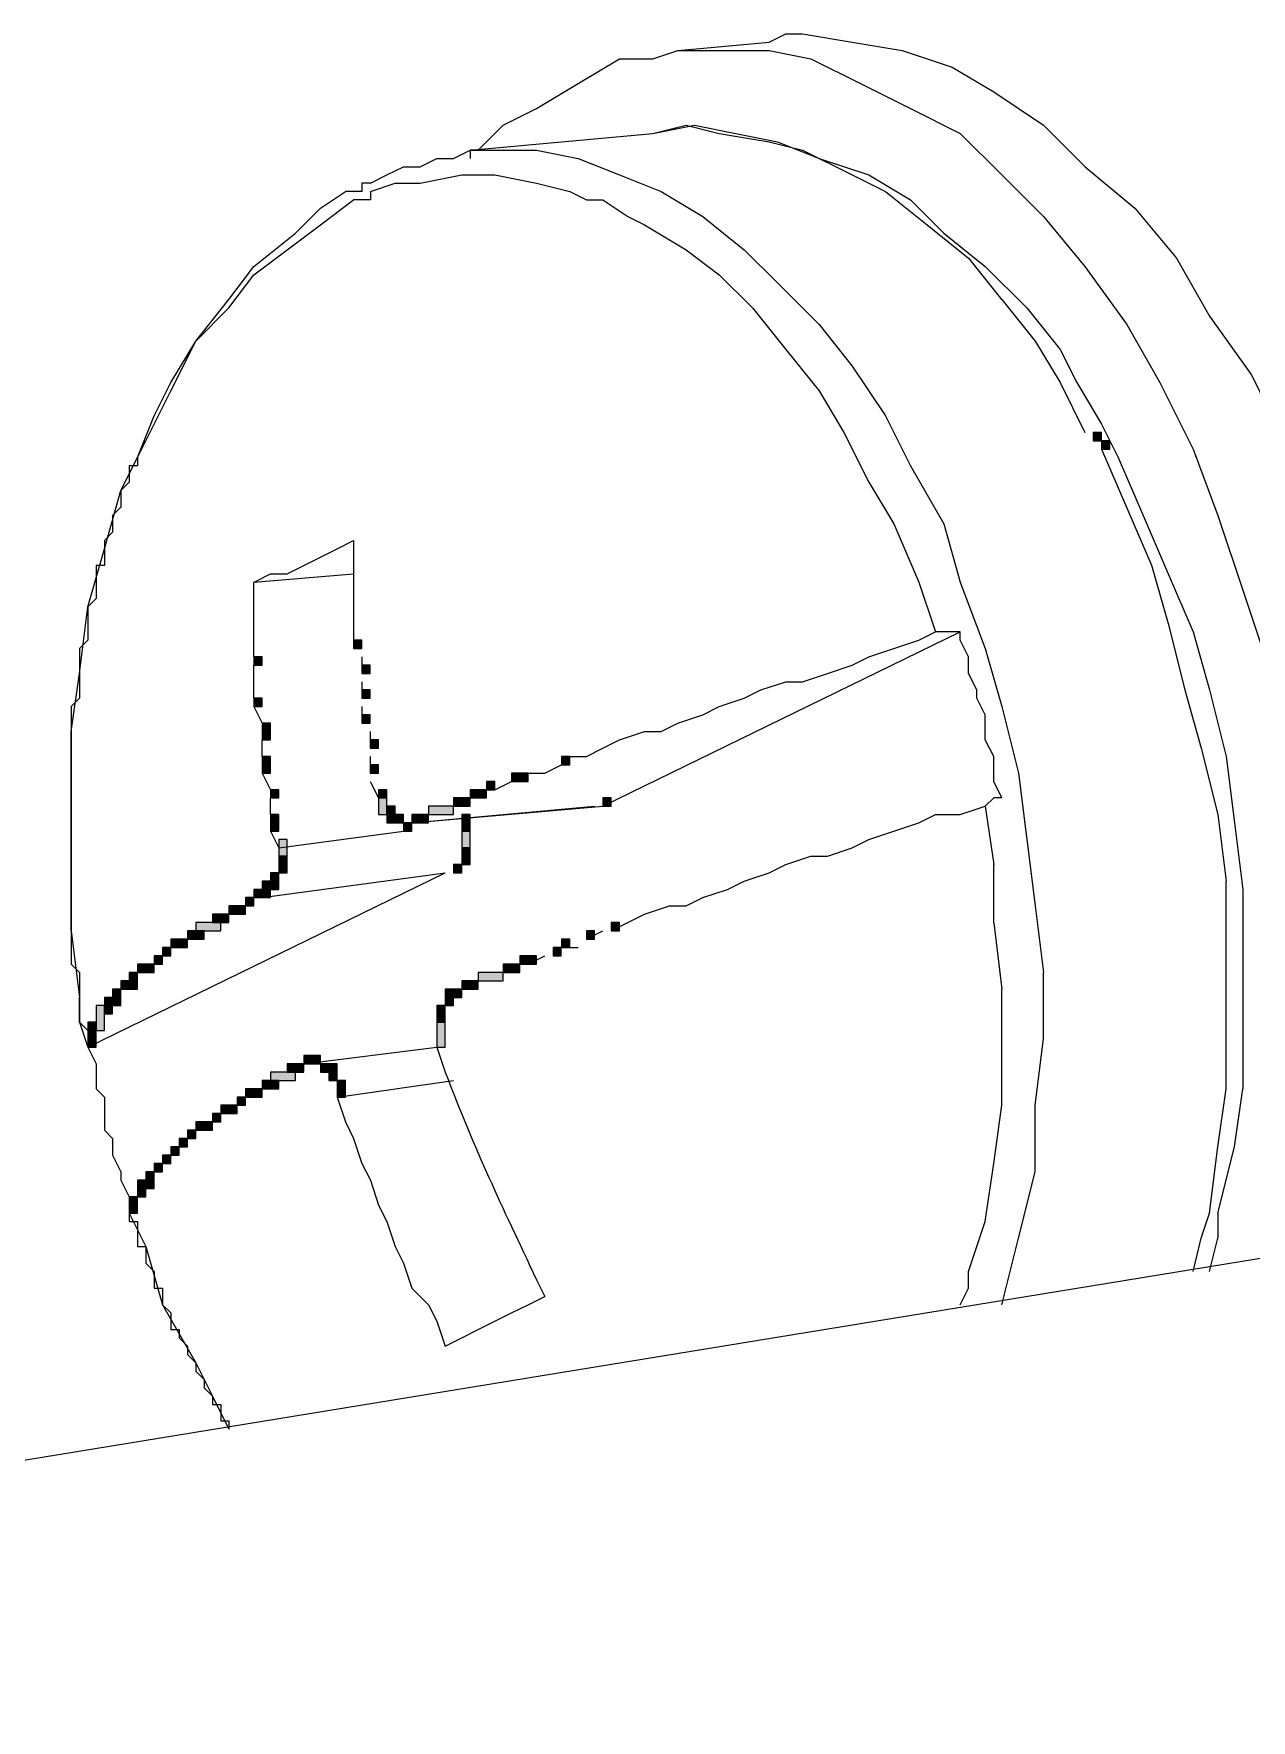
# Model space of a CAD drawing. Header units: inches. Extents: x 11 to 682, y 148 to 1119.
# Drawn here: x 567.63 to 576.42, y 423.18 to 435.36 of the extents above; entities that cross this region are included whole.
import ezdxf

# ---------------------------------------------------------------- set-up
doc = ezdxf.new("R2010")
doc.units = ezdxf.units.IN
doc.header["$MEASUREMENT"] = 0
doc.layers.add('图层 1', color=7, linetype='Continuous')

msp = doc.modelspace()

# ---------------------------------------------------------------- hatches: boundary and pattern name
at = {"layer": '图层 1', "true_color": 0xffffff}
h = msp.add_hatch(color=7, dxfattribs=at)
h.dxf.hatch_style = 2
h.paths.add_polyline_path([(575.28, 432.42), (575.34, 432.42), (575.34, 432.48), (575.28, 432.48)])
h = msp.add_hatch(color=7, dxfattribs=at)
h.dxf.hatch_style = 2
h.paths.add_polyline_path([(575.34, 432.36), (575.4, 432.36), (575.4, 432.42), (575.34, 432.42)])
h = msp.add_hatch(color=7, dxfattribs=at)
h.dxf.hatch_style = 2
h.paths.add_polyline_path([(569.94, 430.92), (570, 430.92), (570, 430.98), (569.94, 430.98)])
h = msp.add_hatch(color=7, dxfattribs=at)
h.dxf.hatch_style = 2
h.paths.add_polyline_path([(569.22, 430.8), (569.28, 430.8), (569.28, 430.86), (569.22, 430.86)])
h = msp.add_hatch(color=7, dxfattribs=at)
h.dxf.hatch_style = 2
h.paths.add_polyline_path([(570, 430.74), (570.06, 430.74), (570.06, 430.8), (570, 430.8)])
h = msp.add_hatch(color=7, dxfattribs=at)
h.dxf.hatch_style = 2
h.paths.add_polyline_path([(569.22, 430.5), (569.28, 430.5), (569.28, 430.56), (569.22, 430.56)])
h = msp.add_hatch(color=7, dxfattribs=at)
h.dxf.hatch_style = 2
h.paths.add_polyline_path([(570, 430.56), (570.06, 430.56), (570.06, 430.62), (570, 430.62)])
h = msp.add_hatch(color=7, dxfattribs=at)
h.dxf.hatch_style = 2
h.paths.add_polyline_path([(570, 430.38), (570.06, 430.38), (570.06, 430.44), (570, 430.44)])
h = msp.add_hatch(color=7, dxfattribs=at)
h.dxf.hatch_style = 2
h.paths.add_polyline_path([(569.28, 430.26), (569.34, 430.26), (569.34, 430.38), (569.28, 430.38)])
h = msp.add_hatch(color=7, dxfattribs=at)
h.dxf.hatch_style = 2
h.paths.add_polyline_path([(570.06, 430.2), (570.12, 430.2), (570.12, 430.26), (570.06, 430.26)])
h = msp.add_hatch(color=7, dxfattribs=at)
h.dxf.hatch_style = 2
h.paths.add_polyline_path([(569.28, 430.02), (569.34, 430.02), (569.34, 430.14), (569.28, 430.14)])
h = msp.add_hatch(color=7, dxfattribs=at)
h.dxf.hatch_style = 2
h.paths.add_polyline_path([(570.06, 430.02), (570.12, 430.02), (570.12, 430.08), (570.06, 430.08)])
h = msp.add_hatch(color=7, dxfattribs=at)
h.dxf.hatch_style = 2
h.paths.add_polyline_path([(571.44, 430.08), (571.5, 430.08), (571.5, 430.14), (571.44, 430.14)])
h = msp.add_hatch(color=7, dxfattribs=at)
h.dxf.hatch_style = 2
h.paths.add_polyline_path([(570.9, 429.9), (570.96, 429.9), (570.96, 429.96), (570.9, 429.96)])
h = msp.add_hatch(color=7, dxfattribs=at)
h.dxf.hatch_style = 2
h.paths.add_polyline_path([(571.08, 429.96), (571.2, 429.96), (571.2, 430.02), (571.08, 430.02)])
h = msp.add_hatch(color=7, dxfattribs=at)
h.dxf.hatch_style = 2
h.paths.add_polyline_path([(569.34, 429.84), (569.4, 429.84), (569.4, 429.9), (569.34, 429.9)])
h = msp.add_hatch(color=7, dxfattribs=at)
h.dxf.hatch_style = 2
h.paths.add_polyline_path([(570.12, 429.84), (570.18, 429.84), (570.18, 429.9), (570.12, 429.9)])
h = msp.add_hatch(color=7, dxfattribs=at)
h.dxf.hatch_style = 2
h.paths.add_polyline_path([(570.12, 429.72), (570.18, 429.72), (570.18, 429.9), (570.12, 429.9)])
h = msp.add_hatch(color=7, dxfattribs=at)
h.dxf.hatch_style = 2
h.paths.add_polyline_path([(570.66, 429.78), (570.78, 429.78), (570.78, 429.84), (570.66, 429.84)])
h = msp.add_hatch(color=7, dxfattribs=at)
h.dxf.hatch_style = 2
h.paths.add_polyline_path([(570.78, 429.84), (570.9, 429.84), (570.9, 429.9), (570.78, 429.9)])
h = msp.add_hatch(color=7, dxfattribs=at)
h.dxf.hatch_style = 2
h.paths.add_polyline_path([(571.74, 429.78), (571.8, 429.78), (571.8, 429.84), (571.74, 429.84)])
h = msp.add_hatch(color=7, dxfattribs=at)
h.dxf.hatch_style = 2
h.paths.add_polyline_path([(569.34, 429.6), (569.4, 429.6), (569.4, 429.72), (569.34, 429.72)])
h = msp.add_hatch(color=7, dxfattribs=at)
h.dxf.hatch_style = 2
h.paths.add_polyline_path([(570.18, 429.66), (570.24, 429.66), (570.24, 429.78), (570.18, 429.78)])
h = msp.add_hatch(color=7, dxfattribs=at)
h.dxf.hatch_style = 2
h.paths.add_polyline_path([(570.18, 429.66), (570.3, 429.66), (570.3, 429.72), (570.18, 429.72)])
h = msp.add_hatch(color=7, dxfattribs=at)
h.dxf.hatch_style = 2
h.paths.add_polyline_path([(570.24, 429.66), (570.3, 429.66), (570.3, 429.72), (570.24, 429.72)])
h = msp.add_hatch(color=7, dxfattribs=at)
h.dxf.hatch_style = 2
h.paths.add_polyline_path([(570.36, 429.66), (570.48, 429.66), (570.48, 429.72), (570.36, 429.72)])
h = msp.add_hatch(color=7, dxfattribs=at)
h.dxf.hatch_style = 2
h.paths.add_polyline_path([(570.48, 429.72), (570.66, 429.72), (570.66, 429.78), (570.48, 429.78)])
h = msp.add_hatch(color=7, dxfattribs=at)
h.dxf.hatch_style = 2
h.paths.add_polyline_path([(570.72, 429.6), (570.78, 429.6), (570.78, 429.72), (570.72, 429.72)])
h = msp.add_hatch(color=7, dxfattribs=at)
h.dxf.hatch_style = 2
h.paths.add_polyline_path([(570.3, 429.6), (570.36, 429.6), (570.36, 429.66), (570.3, 429.66)])
h = msp.add_hatch(color=7, dxfattribs=at)
h.dxf.hatch_style = 2
h.paths.add_polyline_path([(570.3, 429.6), (570.36, 429.6), (570.36, 429.66), (570.3, 429.66)])
h = msp.add_hatch(color=7, dxfattribs=at)
h.dxf.hatch_style = 2
h.paths.add_polyline_path([(570.3, 429.6), (570.36, 429.6), (570.36, 429.66), (570.3, 429.66)])
h = msp.add_hatch(color=7, dxfattribs=at)
h.dxf.hatch_style = 2
h.paths.add_polyline_path([(570.3, 429.6), (570.36, 429.6), (570.36, 429.66), (570.3, 429.66)])
h = msp.add_hatch(color=7, dxfattribs=at)
h.dxf.hatch_style = 2
h.paths.add_polyline_path([(570.72, 429.42), (570.78, 429.42), (570.78, 429.66), (570.72, 429.66)])
h = msp.add_hatch(color=7, dxfattribs=at)
h.dxf.hatch_style = 2
h.paths.add_polyline_path([(569.4, 429.36), (569.46, 429.36), (569.46, 429.54), (569.4, 429.54)])
h = msp.add_hatch(color=7, dxfattribs=at)
h.dxf.hatch_style = 2
h.paths.add_polyline_path([(570.72, 429.36), (570.78, 429.36), (570.78, 429.48), (570.72, 429.48)])
h = msp.add_hatch(color=7, dxfattribs=at)
h.dxf.hatch_style = 2
h.paths.add_polyline_path([(569.4, 429.3), (569.46, 429.3), (569.46, 429.42), (569.4, 429.42)])
h = msp.add_hatch(color=7, dxfattribs=at)
h.dxf.hatch_style = 2
h.paths.add_polyline_path([(570.66, 429.3), (570.72, 429.3), (570.72, 429.36), (570.66, 429.36)])
h = msp.add_hatch(color=7, dxfattribs=at)
h.dxf.hatch_style = 2
h.paths.add_polyline_path([(570.66, 429.3), (570.72, 429.3), (570.72, 429.36), (570.66, 429.36)])
h = msp.add_hatch(color=7, dxfattribs=at)
h.dxf.hatch_style = 2
h.paths.add_polyline_path([(569.28, 429.12), (569.34, 429.12), (569.34, 429.24), (569.28, 429.24)])
h = msp.add_hatch(color=7, dxfattribs=at)
h.dxf.hatch_style = 2
h.paths.add_polyline_path([(569.34, 429.18), (569.4, 429.18), (569.4, 429.3), (569.34, 429.3)])
h = msp.add_hatch(color=7, dxfattribs=at)
h.dxf.hatch_style = 2
h.paths.add_polyline_path([(569.34, 429.24), (569.4, 429.24), (569.4, 429.3), (569.34, 429.3)])
h = msp.add_hatch(color=7, dxfattribs=at)
h.dxf.hatch_style = 2
h.paths.add_polyline_path([(569.34, 429.18), (569.4, 429.18), (569.4, 429.24), (569.34, 429.24)])
h = msp.add_hatch(color=7, dxfattribs=at)
h.dxf.hatch_style = 2
h.paths.add_polyline_path([(569.04, 429), (569.1, 429), (569.1, 429.06), (569.04, 429.06)])
h = msp.add_hatch(color=7, dxfattribs=at)
h.dxf.hatch_style = 2
h.paths.add_polyline_path([(569.04, 429), (569.16, 429), (569.16, 429.06), (569.04, 429.06)])
h = msp.add_hatch(color=7, dxfattribs=at)
h.dxf.hatch_style = 2
h.paths.add_polyline_path([(569.16, 429.06), (569.22, 429.06), (569.22, 429.12), (569.16, 429.12)])
h = msp.add_hatch(color=7, dxfattribs=at)
h.dxf.hatch_style = 2
h.paths.add_polyline_path([(569.16, 429.06), (569.22, 429.06), (569.22, 429.12), (569.16, 429.12)])
h = msp.add_hatch(color=7, dxfattribs=at)
h.dxf.hatch_style = 2
h.paths.add_polyline_path([(569.22, 429.12), (569.28, 429.12), (569.28, 429.18), (569.22, 429.18)])
h = msp.add_hatch(color=7, dxfattribs=at)
h.dxf.hatch_style = 2
h.paths.add_polyline_path([(569.28, 429.12), (569.34, 429.12), (569.34, 429.18), (569.28, 429.18)])
h = msp.add_hatch(color=7, dxfattribs=at)
h.dxf.hatch_style = 2
h.paths.add_polyline_path([(568.8, 428.88), (568.98, 428.88), (568.98, 428.94), (568.8, 428.94)])
h = msp.add_hatch(color=7, dxfattribs=at)
h.dxf.hatch_style = 2
h.paths.add_polyline_path([(568.92, 428.94), (569.04, 428.94), (569.04, 429), (568.92, 429)])
h = msp.add_hatch(color=7, dxfattribs=at)
h.dxf.hatch_style = 2
h.paths.add_polyline_path([(571.8, 428.88), (571.86, 428.88), (571.86, 428.94), (571.8, 428.94)])
h = msp.add_hatch(color=7, dxfattribs=at)
h.dxf.hatch_style = 2
h.paths.add_polyline_path([(568.62, 428.76), (568.74, 428.76), (568.74, 428.82), (568.62, 428.82)])
h = msp.add_hatch(color=7, dxfattribs=at)
h.dxf.hatch_style = 2
h.paths.add_polyline_path([(568.74, 428.82), (568.86, 428.82), (568.86, 428.88), (568.74, 428.88)])
h = msp.add_hatch(color=7, dxfattribs=at)
h.dxf.hatch_style = 2
h.paths.add_polyline_path([(571.44, 428.76), (571.5, 428.76), (571.5, 428.82), (571.44, 428.82)])
h = msp.add_hatch(color=7, dxfattribs=at)
h.dxf.hatch_style = 2
h.paths.add_polyline_path([(571.62, 428.82), (571.68, 428.82), (571.68, 428.88), (571.62, 428.88)])
h = msp.add_hatch(color=7, dxfattribs=at)
h.dxf.hatch_style = 2
h.paths.add_polyline_path([(568.5, 428.64), (568.56, 428.64), (568.56, 428.7), (568.5, 428.7)])
h = msp.add_hatch(color=7, dxfattribs=at)
h.dxf.hatch_style = 2
h.paths.add_polyline_path([(568.56, 428.7), (568.62, 428.7), (568.62, 428.76), (568.56, 428.76)])
h = msp.add_hatch(color=7, dxfattribs=at)
h.dxf.hatch_style = 2
h.paths.add_polyline_path([(568.56, 428.7), (568.62, 428.7), (568.62, 428.76), (568.56, 428.76)])
h = msp.add_hatch(color=7, dxfattribs=at)
h.dxf.hatch_style = 2
h.paths.add_polyline_path([(571.14, 428.64), (571.26, 428.64), (571.26, 428.7), (571.14, 428.7)])
h = msp.add_hatch(color=7, dxfattribs=at)
h.dxf.hatch_style = 2
h.paths.add_polyline_path([(571.38, 428.7), (571.439, 428.7), (571.439, 428.76), (571.38, 428.76)])
h = msp.add_hatch(color=7, dxfattribs=at)
h.dxf.hatch_style = 2
h.paths.add_polyline_path([(568.32, 428.52), (568.38, 428.52), (568.38, 428.58), (568.32, 428.58)])
h = msp.add_hatch(color=7, dxfattribs=at)
h.dxf.hatch_style = 2
h.paths.add_polyline_path([(568.38, 428.58), (568.5, 428.58), (568.5, 428.64), (568.38, 428.64)])
h = msp.add_hatch(color=7, dxfattribs=at)
h.dxf.hatch_style = 2
h.paths.add_polyline_path([(570.84, 428.52), (571.02, 428.52), (571.02, 428.58), (570.84, 428.58)])
h = msp.add_hatch(color=7, dxfattribs=at)
h.dxf.hatch_style = 2
h.paths.add_polyline_path([(571.02, 428.58), (571.14, 428.58), (571.14, 428.64), (571.02, 428.64)])
h = msp.add_hatch(color=7, dxfattribs=at)
h.dxf.hatch_style = 2
h.paths.add_polyline_path([(568.2, 428.34), (568.26, 428.34), (568.26, 428.46), (568.2, 428.46)])
h = msp.add_hatch(color=7, dxfattribs=at)
h.dxf.hatch_style = 2
h.paths.add_polyline_path([(568.26, 428.46), (568.38, 428.46), (568.38, 428.52), (568.26, 428.52)])
h = msp.add_hatch(color=7, dxfattribs=at)
h.dxf.hatch_style = 2
h.paths.add_polyline_path([(570.6, 428.4), (570.72, 428.4), (570.72, 428.46), (570.6, 428.46)])
h = msp.add_hatch(color=7, dxfattribs=at)
h.dxf.hatch_style = 2
h.paths.add_polyline_path([(570.66, 428.4), (570.72, 428.4), (570.72, 428.46), (570.66, 428.46)])
h = msp.add_hatch(color=7, dxfattribs=at)
h.dxf.hatch_style = 2
h.paths.add_polyline_path([(570.72, 428.46), (570.84, 428.46), (570.84, 428.52), (570.72, 428.52)])
h = msp.add_hatch(color=7, dxfattribs=at)
h.dxf.hatch_style = 2
h.paths.add_polyline_path([(568.08, 428.16), (568.14, 428.16), (568.14, 428.34), (568.08, 428.34)])
h = msp.add_hatch(color=7, dxfattribs=at)
h.dxf.hatch_style = 2
h.paths.add_polyline_path([(568.14, 428.28), (568.2, 428.28), (568.2, 428.4), (568.14, 428.4)])
h = msp.add_hatch(color=7, dxfattribs=at)
h.dxf.hatch_style = 2
h.paths.add_polyline_path([(570.54, 428.28), (570.6, 428.28), (570.6, 428.34), (570.54, 428.34)])
h = msp.add_hatch(color=7, dxfattribs=at)
h.dxf.hatch_style = 2
h.paths.add_polyline_path([(570.54, 428.22), (570.6, 428.22), (570.6, 428.34), (570.54, 428.34)])
h = msp.add_hatch(color=7, dxfattribs=at)
h.dxf.hatch_style = 2
h.paths.add_polyline_path([(570.6, 428.34), (570.66, 428.34), (570.66, 428.4), (570.6, 428.4)])
h = msp.add_hatch(color=7, dxfattribs=at)
h.dxf.hatch_style = 2
h.paths.add_polyline_path([(570.6, 428.34), (570.66, 428.34), (570.66, 428.4), (570.6, 428.4)])
h = msp.add_hatch(color=7, dxfattribs=at)
h.dxf.hatch_style = 2
h.paths.add_polyline_path([(568.02, 428.1), (568.08, 428.1), (568.08, 428.22), (568.02, 428.22)])
h = msp.add_hatch(color=7, dxfattribs=at)
h.dxf.hatch_style = 2
h.paths.add_polyline_path([(570.54, 428.04), (570.6, 428.04), (570.6, 428.28), (570.54, 428.28)])
h = msp.add_hatch(color=7, dxfattribs=at)
h.dxf.hatch_style = 2
h.paths.add_polyline_path([(568.02, 428.04), (568.08, 428.04), (568.08, 428.16), (568.02, 428.16)])
h = msp.add_hatch(color=7, dxfattribs=at)
h.dxf.hatch_style = 2
h.paths.add_polyline_path([(568.02, 428.04), (568.08, 428.04), (568.08, 428.1), (568.02, 428.1)])
h = msp.add_hatch(color=7, dxfattribs=at)
h.dxf.hatch_style = 2
h.paths.add_polyline_path([(568.02, 428.04), (568.08, 428.04), (568.08, 428.1), (568.02, 428.1)])
h = msp.add_hatch(color=7, dxfattribs=at)
h.dxf.hatch_style = 2
h.paths.add_polyline_path([(568.02, 428.04), (568.08, 428.04), (568.08, 428.1), (568.02, 428.1)])
h = msp.add_hatch(color=7, dxfattribs=at)
h.dxf.hatch_style = 2
h.paths.add_polyline_path([(568.02, 428.04), (568.08, 428.04), (568.08, 428.1), (568.02, 428.1)])
h = msp.add_hatch(color=7, dxfattribs=at)
h.dxf.hatch_style = 2
h.paths.add_polyline_path([(568.02, 428.04), (568.08, 428.04), (568.08, 428.1), (568.02, 428.1)])
h = msp.add_hatch(color=7, dxfattribs=at)
h.dxf.hatch_style = 2
h.paths.add_polyline_path([(569.58, 427.92), (569.64, 427.92), (569.64, 427.98), (569.58, 427.98)])
h = msp.add_hatch(color=7, dxfattribs=at)
h.dxf.hatch_style = 2
h.paths.add_polyline_path([(569.58, 427.92), (569.64, 427.92), (569.64, 427.98), (569.58, 427.98)])
h = msp.add_hatch(color=7, dxfattribs=at)
h.dxf.hatch_style = 2
h.paths.add_polyline_path([(569.64, 427.92), (569.7, 427.92), (569.7, 427.98), (569.64, 427.98)])
h = msp.add_hatch(color=7, dxfattribs=at)
h.dxf.hatch_style = 2
h.paths.add_polyline_path([(569.64, 427.92), (569.7, 427.92), (569.7, 427.98), (569.64, 427.98)])
h = msp.add_hatch(color=7, dxfattribs=at)
h.dxf.hatch_style = 2
h.paths.add_polyline_path([(569.64, 427.92), (569.7, 427.92), (569.7, 427.98), (569.64, 427.98)])
h = msp.add_hatch(color=7, dxfattribs=at)
h.dxf.hatch_style = 2
h.paths.add_polyline_path([(569.64, 427.92), (569.7, 427.92), (569.7, 427.98), (569.64, 427.98)])
h = msp.add_hatch(color=7, dxfattribs=at)
h.dxf.hatch_style = 2
h.paths.add_polyline_path([(569.34, 427.8), (569.52, 427.8), (569.52, 427.86), (569.34, 427.86)])
h = msp.add_hatch(color=7, dxfattribs=at)
h.dxf.hatch_style = 2
h.paths.add_polyline_path([(569.46, 427.86), (569.58, 427.86), (569.58, 427.92), (569.46, 427.92)])
h = msp.add_hatch(color=7, dxfattribs=at)
h.dxf.hatch_style = 2
h.paths.add_polyline_path([(569.7, 427.86), (569.76, 427.86), (569.76, 427.92), (569.7, 427.92)])
h = msp.add_hatch(color=7, dxfattribs=at)
h.dxf.hatch_style = 2
h.paths.add_polyline_path([(569.7, 427.86), (569.76, 427.86), (569.76, 427.92), (569.7, 427.92)])
h = msp.add_hatch(color=7, dxfattribs=at)
h.dxf.hatch_style = 2
h.paths.add_polyline_path([(569.76, 427.8), (569.82, 427.8), (569.82, 427.92), (569.76, 427.92)])
h = msp.add_hatch(color=7, dxfattribs=at)
h.dxf.hatch_style = 2
h.paths.add_polyline_path([(569.76, 427.8), (569.82, 427.8), (569.82, 427.86), (569.76, 427.86)])
h = msp.add_hatch(color=7, dxfattribs=at)
h.dxf.hatch_style = 2
h.paths.add_polyline_path([(569.16, 427.68), (569.28, 427.68), (569.28, 427.74), (569.16, 427.74)])
h = msp.add_hatch(color=7, dxfattribs=at)
h.dxf.hatch_style = 2
h.paths.add_polyline_path([(569.22, 427.68), (569.28, 427.68), (569.28, 427.74), (569.22, 427.74)])
h = msp.add_hatch(color=7, dxfattribs=at)
h.dxf.hatch_style = 2
h.paths.add_polyline_path([(569.28, 427.74), (569.4, 427.74), (569.4, 427.8), (569.28, 427.8)])
h = msp.add_hatch(color=7, dxfattribs=at)
h.dxf.hatch_style = 2
h.paths.add_polyline_path([(569.82, 427.68), (569.88, 427.68), (569.88, 427.8), (569.82, 427.8)])
h = msp.add_hatch(color=7, dxfattribs=at)
h.dxf.hatch_style = 2
h.paths.add_polyline_path([(569.82, 427.74), (569.88, 427.74), (569.88, 427.8), (569.82, 427.8)])
h = msp.add_hatch(color=7, dxfattribs=at)
h.dxf.hatch_style = 2
h.paths.add_polyline_path([(568.98, 427.56), (569.1, 427.56), (569.1, 427.62), (568.98, 427.62)])
h = msp.add_hatch(color=7, dxfattribs=at)
h.dxf.hatch_style = 2
h.paths.add_polyline_path([(569.1, 427.62), (569.16, 427.62), (569.16, 427.68), (569.1, 427.68)])
h = msp.add_hatch(color=7, dxfattribs=at)
h.dxf.hatch_style = 2
h.paths.add_polyline_path([(569.1, 427.62), (569.16, 427.62), (569.16, 427.68), (569.1, 427.68)])
h = msp.add_hatch(color=7, dxfattribs=at)
h.dxf.hatch_style = 2
h.paths.add_polyline_path([(568.8, 427.44), (568.92, 427.44), (568.92, 427.5), (568.8, 427.5)])
h = msp.add_hatch(color=7, dxfattribs=at)
h.dxf.hatch_style = 2
h.paths.add_polyline_path([(568.92, 427.5), (568.98, 427.5), (568.98, 427.56), (568.92, 427.56)])
h = msp.add_hatch(color=7, dxfattribs=at)
h.dxf.hatch_style = 2
h.paths.add_polyline_path([(568.92, 427.5), (568.98, 427.5), (568.98, 427.56), (568.92, 427.56)])
h = msp.add_hatch(color=7, dxfattribs=at)
h.dxf.hatch_style = 2
h.paths.add_polyline_path([(568.68, 427.32), (568.74, 427.32), (568.74, 427.38), (568.68, 427.38)])
h = msp.add_hatch(color=7, dxfattribs=at)
h.dxf.hatch_style = 2
h.paths.add_polyline_path([(568.68, 427.32), (568.74, 427.32), (568.74, 427.38), (568.68, 427.38)])
h = msp.add_hatch(color=7, dxfattribs=at)
h.dxf.hatch_style = 2
h.paths.add_polyline_path([(568.74, 427.38), (568.8, 427.38), (568.8, 427.44), (568.74, 427.44)])
h = msp.add_hatch(color=7, dxfattribs=at)
h.dxf.hatch_style = 2
h.paths.add_polyline_path([(568.56, 427.2), (568.62, 427.2), (568.62, 427.26), (568.56, 427.26)])
h = msp.add_hatch(color=7, dxfattribs=at)
h.dxf.hatch_style = 2
h.paths.add_polyline_path([(568.56, 427.2), (568.62, 427.2), (568.62, 427.26), (568.56, 427.26)])
h = msp.add_hatch(color=7, dxfattribs=at)
h.dxf.hatch_style = 2
h.paths.add_polyline_path([(568.62, 427.26), (568.68, 427.26), (568.68, 427.32), (568.62, 427.32)])
h = msp.add_hatch(color=7, dxfattribs=at)
h.dxf.hatch_style = 2
h.paths.add_polyline_path([(568.44, 427.08), (568.5, 427.08), (568.5, 427.14), (568.44, 427.14)])
h = msp.add_hatch(color=7, dxfattribs=at)
h.dxf.hatch_style = 2
h.paths.add_polyline_path([(568.44, 427.02), (568.5, 427.02), (568.5, 427.14), (568.44, 427.14)])
h = msp.add_hatch(color=7, dxfattribs=at)
h.dxf.hatch_style = 2
h.paths.add_polyline_path([(568.5, 427.14), (568.56, 427.14), (568.56, 427.2), (568.5, 427.2)])
h = msp.add_hatch(color=7, dxfattribs=at)
h.dxf.hatch_style = 2
h.paths.add_polyline_path([(568.38, 426.96), (568.439, 426.96), (568.439, 427.08), (568.38, 427.08)])
h = msp.add_hatch(color=7, dxfattribs=at)
h.dxf.hatch_style = 2
h.paths.add_polyline_path([(568.38, 426.96), (568.439, 426.96), (568.439, 427.02), (568.38, 427.02)])
h = msp.add_hatch(color=7, dxfattribs=at)
h.dxf.hatch_style = 2
h.paths.add_polyline_path([(568.32, 426.9), (568.38, 426.9), (568.38, 426.96), (568.32, 426.96)])
h = msp.add_hatch(color=7, dxfattribs=at)
h.dxf.hatch_style = 2
h.paths.add_polyline_path([(568.32, 426.9), (568.38, 426.9), (568.38, 426.96), (568.32, 426.96)])
h = msp.add_hatch(color=7, dxfattribs=at)
h.dxf.hatch_style = 2
h.paths.add_polyline_path([(568.32, 426.84), (568.38, 426.84), (568.38, 426.96), (568.32, 426.96)])
h = msp.add_hatch(color=7, dxfattribs=at)
h.dxf.hatch_style = 2
h.paths.add_polyline_path([(568.32, 426.84), (568.38, 426.84), (568.38, 426.9), (568.32, 426.9)])

# ---------------------------------------------------------------- linework, layer by layer
at = {"layer": '图层 1', "color": 7, "lineweight": 18, "true_color": 0xffffff}
for points in [[(572.28, 435.24), (572.94, 435.3)], [(572.94, 435.3), (573.061, 435.36), (573.181, 435.36), (573.54, 435.3), (573.9, 435.24), (574.26, 435.12), (574.561, 434.94), (574.92, 434.7), (575.221, 434.4), (575.58, 434.1), (575.88, 433.74), (576.12, 433.32), (576.42, 432.9), (576.48, 432.78), (576.54, 432.6), (576.721, 432.3), (576.84, 431.94), (577.021, 431.46), (577.141, 430.92)], [(570.84, 434.52), (571.02, 434.7), (571.26, 434.82), (571.56, 435), (571.86, 435.18), (572.1, 435.18), (572.28, 435.24)], [(572.28, 435.24), (572.4, 435.24), (572.58, 435.24), (572.94, 435.24), (573.24, 435.18), (573.6, 435), (573.96, 434.82), (574.32, 434.64), (574.62, 434.34), (574.92, 434.04), (575.22, 433.68), (575.521, 433.26), (575.76, 432.84), (576, 432.359), (576.18, 431.88), (576.36, 431.34), (576.54, 430.8)], [(572.1, 434.64), (572.34, 434.7)], [(572.101, 434.64), (572.4, 434.7), (572.7, 434.64), (573, 434.58), (573.3, 434.46), (573.66, 434.34), (573.96, 434.16), (574.2, 433.92), (574.5, 433.68), (574.8, 433.38), (575.04, 433.08), (575.16, 432.84), (575.34, 432.54), (575.4, 432.42), (575.46, 432.3), (575.641, 431.88), (575.82, 431.46), (576, 431.04), (576.12, 430.62), (576.24, 430.14), (576.3, 429.66), (576.36, 429.18), (576.36, 428.7), (576.36, 428.22), (576.36, 427.74)], [(572.34, 434.7), (572.58, 434.64)], [(570.78, 434.52), (572.1, 434.64)], [(572.58, 434.64), (572.94, 434.58)], [(572.94, 434.58), (573.18, 434.52)], [(570.061, 434.28), (570.18, 434.34), (570.3, 434.4), (570.42, 434.4), (570.54, 434.46), (570.66, 434.46), (570.78, 434.52)], [(570.84, 434.52), (570.78, 434.52), (570.78, 434.46)], [(570.78, 434.52), (571.021, 434.52)], [(571.021, 434.52), (571.26, 434.52)], [(571.26, 434.52), (571.561, 434.46)], [(571.561, 434.46), (571.86, 434.34)], [(573.18, 434.52), (573.54, 434.34)], [(570.42, 434.28), (570.721, 434.34)], [(570.721, 434.34), (570.96, 434.34)], [(570.96, 434.34), (571.261, 434.28)], [(571.86, 434.34), (572.16, 434.22)], [(573.54, 434.34), (573.78, 434.22)], [(567.9, 428.88), (567.9, 429.36), (567.9, 429.84), (567.9, 430.32), (567.96, 430.74), (568.021, 431.22), (568.14, 431.64), (568.26, 432.06), (568.44, 432.42), (568.62, 432.78), (568.8, 433.14), (569.04, 433.44), (569.22, 433.68), (569.521, 433.92), (569.7, 434.1), (569.88, 434.22)], [(570.061, 434.28), (570, 434.28), (570, 434.22), (569.88, 434.22)], [(570.061, 434.22), (570.061, 434.16), (569.94, 434.16)], [(570.061, 434.22), (570.24, 434.28)], [(570.24, 434.28), (570.42, 434.28)], [(571.261, 434.28), (571.5, 434.22)], [(571.5, 434.22), (571.62, 434.16)], [(572.16, 434.22), (572.46, 434.04)], [(573.78, 434.22), (574.08, 433.979)], [(569.7, 433.98), (569.94, 434.16)], [(571.62, 434.16), (571.74, 434.16)], [(571.74, 434.16), (571.92, 434.04)], [(569.46, 433.8), (569.7, 433.98)], [(571.92, 434.04), (572.04, 433.979)], [(572.04, 433.979), (572.34, 433.8)], [(572.46, 434.04), (572.76, 433.8)], [(574.08, 433.979), (574.38, 433.74)], [(569.22, 433.62), (569.46, 433.8)], [(572.34, 433.8), (572.58, 433.62)], [(572.76, 433.8), (573, 433.56)], [(574.38, 433.74), (574.62, 433.439)], [(569.04, 433.38), (569.22, 433.62)], [(572.58, 433.62), (572.82, 433.38)], [(573, 433.56), (573.3, 433.26)], [(568.8, 433.14), (569.04, 433.38)], [(572.82, 433.38), (573.061, 433.08)], [(574.62, 433.44), (574.86, 433.14)], [(573.3, 433.26), (573.54, 432.96)], [(568.62, 432.84), (568.8, 433.14)], [(573.061, 433.08), (573.3, 432.78)], [(574.86, 433.14), (575.04, 432.84)], [(573.54, 432.96), (573.78, 432.6)], [(568.5, 432.6), (568.62, 432.84)], [(575.04, 432.84), (575.22, 432.48)], [(573.3, 432.78), (573.48, 432.479)], [(568.38, 432.3), (568.5, 432.6)], [(573.78, 432.6), (573.96, 432.24)], [(573.48, 432.48), (573.66, 432.12)], [(575.34, 432.36), (575.52, 431.94)], [(568.38, 432.3), (568.38, 432.24), (568.32, 432.24), (568.32, 432.18)], [(573.96, 432.24), (574.2, 431.82)], [(568.32, 432.18), (568.32, 432.12), (568.26, 432.06), (568.26, 431.94), (568.2, 431.88), (568.2, 431.76), (568.141, 431.7)], [(573.66, 432.12), (573.84, 431.82)], [(575.52, 431.94), (575.7, 431.521)], [(573.84, 431.82), (574.021, 431.4)], [(574.2, 431.82), (574.32, 431.4)], [(568.141, 431.7), (568.141, 431.52), (568.08, 431.52), (568.08, 431.34)], [(569.7, 431.58), (569.82, 431.64)], [(569.82, 431.64), (569.94, 431.7)], [(569.94, 431.7), (569.94, 431.58), (569.94, 431.46), (569.94, 431.28), (569.94, 431.16), (569.94, 431.04), (569.94, 430.92)], [(569.46, 431.46), (569.58, 431.52)], [(569.58, 431.52), (569.7, 431.58)], [(575.7, 431.521), (575.82, 431.1)], [(569.22, 431.4), (569.94, 431.46)], [(569.22, 430.86), (569.22, 430.98), (569.22, 431.1), (569.22, 431.22), (569.22, 431.4)], [(569.221, 431.399), (569.34, 431.46)], [(569.34, 431.46), (569.46, 431.46)], [(574.021, 431.4), (574.141, 431.04)], [(574.32, 431.4), (574.5, 430.92)], [(568.08, 431.34), (568.08, 431.28), (568.021, 431.22), (568.021, 430.98), (567.96, 430.92)], [(571.5, 430.14), (571.62, 430.14), (571.74, 430.2), (571.86, 430.26), (572.04, 430.32), (572.16, 430.32), (572.28, 430.38), (572.46, 430.44), (572.58, 430.5), (572.76, 430.56), (572.88, 430.62), (573.06, 430.68), (573.18, 430.68), (573.36, 430.74), (573.54, 430.8), (573.66, 430.86), (573.84, 430.92), (574.02, 430.98), (574.14, 431.04)], [(571.74, 429.78), (574.319, 431.04)], [(574.32, 431.04), (574.141, 431.04)], [(574.62, 429.84), (574.561, 429.96), (574.561, 430.14), (574.5, 430.26), (574.5, 430.44), (574.44, 430.56), (574.44, 430.62), (574.38, 430.74), (574.38, 430.86), (574.32, 430.98), (574.32, 431.04)], [(575.82, 431.1), (575.94, 430.62)], [(574.5, 430.92), (574.62, 430.5)], [(569.22, 430.56), (569.22, 430.68), (569.22, 430.8)], [(570, 430.86), (570, 430.74)], [(570, 430.68), (570, 430.56)], [(575.94, 430.62), (576.06, 430.2)], [(569.22, 430.5), (569.28, 430.38)], [(570, 430.5), (570, 430.38)], [(574.62, 430.5), (574.74, 430.02)], [(570.06, 430.32), (570.06, 430.2)], [(569.28, 430.14), (569.28, 430.26)], [(576.06, 430.2), (576.18, 429.72)], [(570.06, 430.14), (570.06, 430.02)], [(571.2, 430.02), (571.32, 430.02), (571.44, 430.08)], [(569.28, 430.02), (569.34, 429.9)], [(570.06, 429.96), (570.12, 429.84)], [(570.96, 429.9), (571.08, 429.96)], [(574.74, 430.02), (574.8, 429.54)], [(569.34, 429.72), (569.34, 429.84)], [(574.62, 429.84), (574.561, 429.84), (574.5, 429.78)], [(570.36, 429.66), (571.68, 429.78)], [(570.36, 429.66), (571.74, 429.78)], [(574.02, 429.66), (574.14, 429.72)], [(574.14, 429.72), (574.32, 429.72)], [(574.32, 429.72), (574.5, 429.78)], [(574.5, 429.78), (574.561, 429.359)], [(576.18, 429.72), (576.24, 429.24)], [(569.34, 429.6), (569.4, 429.479)], [(569.4, 429.48), (570.3, 429.6)], [(573.66, 429.54), (573.84, 429.6)], [(573.84, 429.6), (574.02, 429.66)], [(573.36, 429.42), (573.54, 429.48)], [(573.54, 429.48), (573.66, 429.54)], [(574.8, 429.54), (574.86, 429.06)], [(572.94, 429.3), (573.061, 429.36)], [(573.061, 429.36), (573.24, 429.42)], [(573.24, 429.42), (573.36, 429.42)], [(574.561, 428.939), (574.561, 429.359)], [(568.02, 428.04), (570.6, 429.3)], [(569.28, 429.12), (570.6, 429.3)], [(572.64, 429.18), (572.76, 429.24)], [(572.76, 429.24), (572.94, 429.3)], [(576, 426.42), (576.06, 426.66), (576.12, 426.84), (576.18, 427.32), (576.24, 427.74), (576.24, 428.22), (576.24, 428.7), (576.24, 429.24)], [(572.04, 429), (572.22, 429.06)], [(572.22, 429.06), (572.34, 429.06)], [(572.34, 429.06), (572.46, 429.12)], [(572.46, 429.12), (572.64, 429.18)], [(574.86, 429.06), (574.92, 428.58)], [(571.8, 428.88), (571.92, 428.94)], [(571.92, 428.94), (572.04, 429)], [(574.561, 428.939), (574.62, 428.46)], [(567.9, 428.88), (567.96, 428.4)], [(571.62, 428.82), (571.74, 428.88)], [(571.2, 428.64), (571.32, 428.7)], [(571.44, 428.76), (571.56, 428.76)], [(567.9, 428.64), (567.96, 428.58), (567.96, 428.22), (568.021, 428.16), (568.021, 428.04)], [(574.62, 426.18), (574.68, 426.42), (574.74, 426.66), (574.86, 427.14), (574.86, 427.62), (574.92, 428.1), (574.92, 428.58)], [(574.32, 426.18), (574.38, 426.3), (574.38, 426.42), (574.5, 426.78), (574.561, 427.2), (574.62, 427.62), (574.62, 428.04), (574.62, 428.46)], [(567.96, 428.22), (567.96, 428.4)], [(567.96, 428.22), (568.021, 428.04)], [(568.021, 428.04), (568.08, 427.92), (568.08, 427.74), (568.141, 427.68), (568.141, 427.44), (568.2, 427.38), (568.2, 427.26), (568.26, 427.14), (568.26, 427.08), (568.32, 426.96), (568.32, 426.9)], [(569.58, 427.92), (570.54, 428.04)], [(569.82, 427.68), (570.66, 427.8)], [(576.3, 427.32), (576.36, 427.74)], [(569.82, 427.68), (569.88, 427.5), (569.94, 427.38), (570, 427.2), (570.061, 427.08), (570.12, 426.9), (570.18, 426.78), (570.24, 426.6), (570.3, 426.48), (570.36, 426.3), (570.48, 426.18), (570.54, 426.06), (570.601, 425.88)], [(541.02, 420.72), (581.04, 427.26)], [(576.18, 426.84), (576.3, 427.32)], [(568.32, 426.84), (568.32, 426.78), (568.38, 426.78), (568.38, 426.6), (568.44, 426.6), (568.44, 426.48), (568.5, 426.42), (568.5, 426.3)], [(568.32, 426.84), (568.38, 426.72)], [(576.18, 426.84), (576.18, 426.66)], [(568.38, 426.72), (568.44, 426.6)], [(576.12, 426.42), (576.18, 426.66)], [(568.44, 426.6), (568.561, 426.18)], [(568.5, 426.3), (568.561, 426.3), (568.561, 426.18), (568.62, 426.12), (568.62, 426), (568.68, 426), (568.68, 425.94)], [(568.561, 426.18), (568.8, 425.76)], [(570.6, 425.88), (570.72, 425.94), (570.84, 426), (570.96, 426.06), (571.08, 426.12), (571.2, 426.18), (571.32, 426.24)], [(568.68, 425.94), (568.74, 425.88), (568.74, 425.82), (568.8, 425.76), (568.8, 425.7), (568.86, 425.64), (568.86, 425.58), (568.92, 425.52)], [(568.8, 425.76), (568.92, 425.52)], [(568.92, 425.52), (568.92, 425.46), (568.98, 425.46), (568.98, 425.34), (569.04, 425.34), (569.04, 425.28)], [(568.92, 425.52), (569.04, 425.28)]]:
    msp.add_lwpolyline(points, dxfattribs=at)
at = {"layer": '图层 1', "lineweight": 0}
for points in [[(575.28, 432.42), (575.34, 432.42), (575.34, 432.48), (575.28, 432.48), (575.28, 432.42)], [(575.34, 432.36), (575.4, 432.36), (575.4, 432.42), (575.34, 432.42), (575.34, 432.36)], [(569.94, 430.92), (570, 430.92), (570, 430.98), (569.94, 430.98), (569.94, 430.92)], [(569.22, 430.8), (569.28, 430.8), (569.28, 430.86), (569.22, 430.86), (569.22, 430.8)], [(570, 430.74), (570.06, 430.74), (570.06, 430.8), (570, 430.8), (570, 430.74)], [(569.22, 430.5), (569.28, 430.5), (569.28, 430.56), (569.22, 430.56), (569.22, 430.5)], [(570, 430.56), (570.06, 430.56), (570.06, 430.62), (570, 430.62), (570, 430.56)], [(570, 430.38), (570.06, 430.38), (570.06, 430.44), (570, 430.44), (570, 430.38)], [(569.28, 430.26), (569.34, 430.26), (569.34, 430.38), (569.28, 430.38), (569.28, 430.26)], [(570.06, 430.2), (570.12, 430.2), (570.12, 430.26), (570.06, 430.26), (570.06, 430.2)], [(569.28, 430.02), (569.34, 430.02), (569.34, 430.14), (569.28, 430.14), (569.28, 430.02)], [(570.06, 430.02), (570.12, 430.02), (570.12, 430.08), (570.06, 430.08), (570.06, 430.02)], [(571.44, 430.08), (571.5, 430.08), (571.5, 430.14), (571.44, 430.14), (571.44, 430.08)], [(570.9, 429.9), (570.96, 429.9), (570.96, 429.96), (570.9, 429.96), (570.9, 429.9)], [(571.08, 429.96), (571.2, 429.96), (571.2, 430.02), (571.08, 430.02), (571.08, 429.96)], [(569.34, 429.84), (569.4, 429.84), (569.4, 429.9), (569.34, 429.9), (569.34, 429.84)], [(570.12, 429.84), (570.18, 429.84), (570.18, 429.9), (570.12, 429.9), (570.12, 429.84)], [(570.12, 429.72), (570.18, 429.72), (570.18, 429.9), (570.12, 429.9), (570.12, 429.72)], [(570.66, 429.78), (570.78, 429.78), (570.78, 429.84), (570.66, 429.84), (570.66, 429.78)], [(570.78, 429.84), (570.9, 429.84), (570.9, 429.9), (570.78, 429.9), (570.78, 429.84)], [(571.74, 429.78), (571.8, 429.78), (571.8, 429.84), (571.74, 429.84), (571.74, 429.78)], [(569.34, 429.6), (569.4, 429.6), (569.4, 429.72), (569.34, 429.72), (569.34, 429.6)], [(570.18, 429.66), (570.24, 429.66), (570.24, 429.78), (570.18, 429.78), (570.18, 429.66)], [(570.18, 429.66), (570.3, 429.66), (570.3, 429.72), (570.18, 429.72), (570.18, 429.66)], [(570.24, 429.66), (570.3, 429.66), (570.3, 429.72), (570.24, 429.72), (570.24, 429.66)], [(570.36, 429.66), (570.48, 429.66), (570.48, 429.72), (570.36, 429.72), (570.36, 429.66)], [(570.48, 429.72), (570.66, 429.72), (570.66, 429.78), (570.48, 429.78), (570.48, 429.72)], [(570.72, 429.6), (570.78, 429.6), (570.78, 429.72), (570.72, 429.72), (570.72, 429.6)], [(570.3, 429.6), (570.36, 429.6), (570.36, 429.66), (570.3, 429.66), (570.3, 429.6)], [(570.3, 429.6), (570.36, 429.6), (570.36, 429.66), (570.3, 429.66), (570.3, 429.6)], [(570.3, 429.6), (570.36, 429.6), (570.36, 429.66), (570.3, 429.66), (570.3, 429.6)], [(570.3, 429.6), (570.36, 429.6), (570.36, 429.66), (570.3, 429.66), (570.3, 429.6)], [(570.72, 429.42), (570.78, 429.42), (570.78, 429.66), (570.72, 429.66), (570.72, 429.42)], [(569.4, 429.36), (569.46, 429.36), (569.46, 429.54), (569.4, 429.54), (569.4, 429.36)], [(570.72, 429.36), (570.78, 429.36), (570.78, 429.48), (570.72, 429.48), (570.72, 429.36)], [(569.4, 429.3), (569.46, 429.3), (569.46, 429.42), (569.4, 429.42), (569.4, 429.3)], [(570.66, 429.3), (570.72, 429.3), (570.72, 429.36), (570.66, 429.36), (570.66, 429.3)], [(570.66, 429.3), (570.72, 429.3), (570.72, 429.36), (570.66, 429.36), (570.66, 429.3)], [(569.28, 429.12), (569.34, 429.12), (569.34, 429.24), (569.28, 429.24), (569.28, 429.12)], [(569.34, 429.18), (569.4, 429.18), (569.4, 429.3), (569.34, 429.3), (569.34, 429.18)], [(569.34, 429.24), (569.4, 429.24), (569.4, 429.3), (569.34, 429.3), (569.34, 429.24)], [(569.34, 429.18), (569.4, 429.18), (569.4, 429.24), (569.34, 429.24), (569.34, 429.18)], [(569.04, 429), (569.1, 429), (569.1, 429.06), (569.04, 429.06), (569.04, 429)], [(569.04, 429), (569.16, 429), (569.16, 429.06), (569.04, 429.06), (569.04, 429)], [(569.16, 429.06), (569.22, 429.06), (569.22, 429.12), (569.16, 429.12), (569.16, 429.06)], [(569.16, 429.06), (569.22, 429.06), (569.22, 429.12), (569.16, 429.12), (569.16, 429.06)], [(569.22, 429.12), (569.28, 429.12), (569.28, 429.18), (569.22, 429.18), (569.22, 429.12)], [(569.28, 429.12), (569.34, 429.12), (569.34, 429.18), (569.28, 429.18), (569.28, 429.12)], [(568.8, 428.88), (568.98, 428.88), (568.98, 428.94), (568.8, 428.94), (568.8, 428.88)], [(568.92, 428.94), (569.04, 428.94), (569.04, 429), (568.92, 429), (568.92, 428.94)], [(571.8, 428.88), (571.86, 428.88), (571.86, 428.94), (571.8, 428.94), (571.8, 428.88)], [(568.62, 428.76), (568.74, 428.76), (568.74, 428.82), (568.62, 428.82), (568.62, 428.76)], [(568.74, 428.82), (568.86, 428.82), (568.86, 428.88), (568.74, 428.88), (568.74, 428.82)], [(571.44, 428.76), (571.5, 428.76), (571.5, 428.82), (571.44, 428.82), (571.44, 428.76)], [(571.62, 428.82), (571.68, 428.82), (571.68, 428.88), (571.62, 428.88), (571.62, 428.82)], [(568.5, 428.64), (568.56, 428.64), (568.56, 428.7), (568.5, 428.7), (568.5, 428.64)], [(568.56, 428.7), (568.62, 428.7), (568.62, 428.76), (568.56, 428.76), (568.56, 428.7)], [(568.56, 428.7), (568.62, 428.7), (568.62, 428.76), (568.56, 428.76), (568.56, 428.7)], [(571.14, 428.64), (571.26, 428.64), (571.26, 428.7), (571.14, 428.7), (571.14, 428.64)], [(571.38, 428.7), (571.439, 428.7), (571.439, 428.76), (571.38, 428.76), (571.38, 428.7)], [(568.32, 428.52), (568.38, 428.52), (568.38, 428.58), (568.32, 428.58), (568.32, 428.52)], [(568.38, 428.58), (568.5, 428.58), (568.5, 428.64), (568.38, 428.64), (568.38, 428.58)], [(570.84, 428.52), (571.02, 428.52), (571.02, 428.58), (570.84, 428.58), (570.84, 428.52)], [(571.02, 428.58), (571.14, 428.58), (571.14, 428.64), (571.02, 428.64), (571.02, 428.58)], [(568.2, 428.34), (568.26, 428.34), (568.26, 428.46), (568.2, 428.46), (568.2, 428.34)], [(568.26, 428.46), (568.38, 428.46), (568.38, 428.52), (568.26, 428.52), (568.26, 428.46)], [(570.6, 428.4), (570.72, 428.4), (570.72, 428.46), (570.6, 428.46), (570.6, 428.4)], [(570.66, 428.4), (570.72, 428.4), (570.72, 428.46), (570.66, 428.46), (570.66, 428.4)], [(570.72, 428.46), (570.84, 428.46), (570.84, 428.52), (570.72, 428.52), (570.72, 428.46)], [(568.08, 428.16), (568.14, 428.16), (568.14, 428.34), (568.08, 428.34), (568.08, 428.16)], [(568.14, 428.28), (568.2, 428.28), (568.2, 428.4), (568.14, 428.4), (568.14, 428.28)], [(570.54, 428.28), (570.6, 428.28), (570.6, 428.34), (570.54, 428.34), (570.54, 428.28)], [(570.54, 428.22), (570.6, 428.22), (570.6, 428.34), (570.54, 428.34), (570.54, 428.22)], [(570.6, 428.34), (570.66, 428.34), (570.66, 428.4), (570.6, 428.4), (570.6, 428.34)], [(570.6, 428.34), (570.66, 428.34), (570.66, 428.4), (570.6, 428.4), (570.6, 428.34)], [(568.02, 428.1), (568.08, 428.1), (568.08, 428.22), (568.02, 428.22), (568.02, 428.1)], [(570.54, 428.04), (570.6, 428.04), (570.6, 428.28), (570.54, 428.28), (570.54, 428.04)], [(568.02, 428.04), (568.08, 428.04), (568.08, 428.16), (568.02, 428.16), (568.02, 428.04)], [(568.02, 428.04), (568.08, 428.04), (568.08, 428.1), (568.02, 428.1), (568.02, 428.04)], [(568.02, 428.04), (568.08, 428.04), (568.08, 428.1), (568.02, 428.1), (568.02, 428.04)], [(568.02, 428.04), (568.08, 428.04), (568.08, 428.1), (568.02, 428.1), (568.02, 428.04)], [(568.02, 428.04), (568.08, 428.04), (568.08, 428.1), (568.02, 428.1), (568.02, 428.04)], [(568.02, 428.04), (568.08, 428.04), (568.08, 428.1), (568.02, 428.1), (568.02, 428.04)], [(569.58, 427.92), (569.64, 427.92), (569.64, 427.98), (569.58, 427.98), (569.58, 427.92)], [(569.58, 427.92), (569.64, 427.92), (569.64, 427.98), (569.58, 427.98), (569.58, 427.92)], [(569.64, 427.92), (569.7, 427.92), (569.7, 427.98), (569.64, 427.98), (569.64, 427.92)], [(569.64, 427.92), (569.7, 427.92), (569.7, 427.98), (569.64, 427.98), (569.64, 427.92)], [(569.64, 427.92), (569.7, 427.92), (569.7, 427.98), (569.64, 427.98), (569.64, 427.92)], [(569.64, 427.92), (569.7, 427.92), (569.7, 427.98), (569.64, 427.98), (569.64, 427.92)], [(569.34, 427.8), (569.52, 427.8), (569.52, 427.86), (569.34, 427.86), (569.34, 427.8)], [(569.46, 427.86), (569.58, 427.86), (569.58, 427.92), (569.46, 427.92), (569.46, 427.86)], [(569.7, 427.86), (569.76, 427.86), (569.76, 427.92), (569.7, 427.92), (569.7, 427.86)], [(569.7, 427.86), (569.76, 427.86), (569.76, 427.92), (569.7, 427.92), (569.7, 427.86)], [(569.76, 427.8), (569.82, 427.8), (569.82, 427.92), (569.76, 427.92), (569.76, 427.8)], [(569.76, 427.8), (569.82, 427.8), (569.82, 427.86), (569.76, 427.86), (569.76, 427.8)], [(569.16, 427.68), (569.28, 427.68), (569.28, 427.74), (569.16, 427.74), (569.16, 427.68)], [(569.22, 427.68), (569.28, 427.68), (569.28, 427.74), (569.22, 427.74), (569.22, 427.68)], [(569.28, 427.74), (569.4, 427.74), (569.4, 427.8), (569.28, 427.8), (569.28, 427.74)], [(569.82, 427.68), (569.88, 427.68), (569.88, 427.8), (569.82, 427.8), (569.82, 427.68)], [(569.82, 427.74), (569.88, 427.74), (569.88, 427.8), (569.82, 427.8), (569.82, 427.74)], [(568.98, 427.56), (569.1, 427.56), (569.1, 427.62), (568.98, 427.62), (568.98, 427.56)], [(569.1, 427.62), (569.16, 427.62), (569.16, 427.68), (569.1, 427.68), (569.1, 427.62)], [(569.1, 427.62), (569.16, 427.62), (569.16, 427.68), (569.1, 427.68), (569.1, 427.62)], [(568.8, 427.44), (568.92, 427.44), (568.92, 427.5), (568.8, 427.5), (568.8, 427.44)], [(568.92, 427.5), (568.98, 427.5), (568.98, 427.56), (568.92, 427.56), (568.92, 427.5)], [(568.92, 427.5), (568.98, 427.5), (568.98, 427.56), (568.92, 427.56), (568.92, 427.5)], [(568.68, 427.32), (568.74, 427.32), (568.74, 427.38), (568.68, 427.38), (568.68, 427.32)], [(568.68, 427.32), (568.74, 427.32), (568.74, 427.38), (568.68, 427.38), (568.68, 427.32)], [(568.74, 427.38), (568.8, 427.38), (568.8, 427.44), (568.74, 427.44), (568.74, 427.38)], [(568.56, 427.2), (568.62, 427.2), (568.62, 427.26), (568.56, 427.26), (568.56, 427.2)], [(568.56, 427.2), (568.62, 427.2), (568.62, 427.26), (568.56, 427.26), (568.56, 427.2)], [(568.62, 427.26), (568.68, 427.26), (568.68, 427.32), (568.62, 427.32), (568.62, 427.26)], [(568.44, 427.08), (568.5, 427.08), (568.5, 427.14), (568.44, 427.14), (568.44, 427.08)], [(568.44, 427.02), (568.5, 427.02), (568.5, 427.14), (568.44, 427.14), (568.44, 427.02)], [(568.5, 427.14), (568.56, 427.14), (568.56, 427.2), (568.5, 427.2), (568.5, 427.14)], [(568.38, 426.96), (568.439, 426.96), (568.439, 427.08), (568.38, 427.08), (568.38, 426.96)], [(568.38, 426.96), (568.439, 426.96), (568.439, 427.02), (568.38, 427.02), (568.38, 426.96)], [(568.32, 426.9), (568.38, 426.9), (568.38, 426.96), (568.32, 426.96), (568.32, 426.9)], [(568.32, 426.9), (568.38, 426.9), (568.38, 426.96), (568.32, 426.96), (568.32, 426.9)], [(568.32, 426.84), (568.38, 426.84), (568.38, 426.96), (568.32, 426.96), (568.32, 426.84)], [(568.32, 426.84), (568.38, 426.84), (568.38, 426.9), (568.32, 426.9), (568.32, 426.84)]]:
    msp.add_lwpolyline(points, dxfattribs=at)
at = {"layer": '图层 1', "color": 7, "lineweight": 18, "true_color": 0xffffff}
for points in [[(567.96, 430.92), (567.96, 430.92), (567.96, 430.86), (567.96, 430.86), (567.96, 430.76), (567.96, 430.66), (567.96, 430.56), (567.96, 430.56), (567.9, 430.5), (567.9, 430.5)], [(567.9, 430.5), (567.9, 430.5), (567.9, 430.44), (567.9, 430.44), (567.9, 430.34), (567.9, 430.24), (567.9, 430.14), (567.9, 430.14), (567.9, 430.08), (567.9, 430.08)], [(567.9, 430.08), (567.9, 430.08), (567.9, 430.02), (567.9, 430.02), (567.9, 429.9), (567.9, 429.78), (567.9, 429.66), (567.9, 429.66), (567.9, 429.6), (567.9, 429.6)], [(567.9, 429.6), (567.9, 429.6), (567.9, 429.54), (567.9, 429.54), (567.9, 429.44), (567.9, 429.34), (567.9, 429.24), (567.9, 429.24), (567.9, 429.18), (567.9, 429.18)], [(567.9, 429.18), (567.9, 429.18), (567.9, 429.12), (567.9, 429.12), (567.9, 428.98), (567.9, 428.84), (567.9, 428.7), (567.9, 428.7), (567.9, 428.64), (567.9, 428.64)], [(570.54, 428.04), (570.54, 428.04), (570.601, 427.86), (570.601, 427.86), (570.824, 427.276), (571.001, 426.912), (571.26, 426.36), (571.26, 426.36), (571.32, 426.24), (571.32, 426.24)]]:
    msp.add_open_spline(points, degree=3, knots=[0, 0, 0, 0, 1, 1, 1, 2, 2, 2, 3, 3, 3, 3], dxfattribs=at)

doc.saveas('drawing.dxf')
